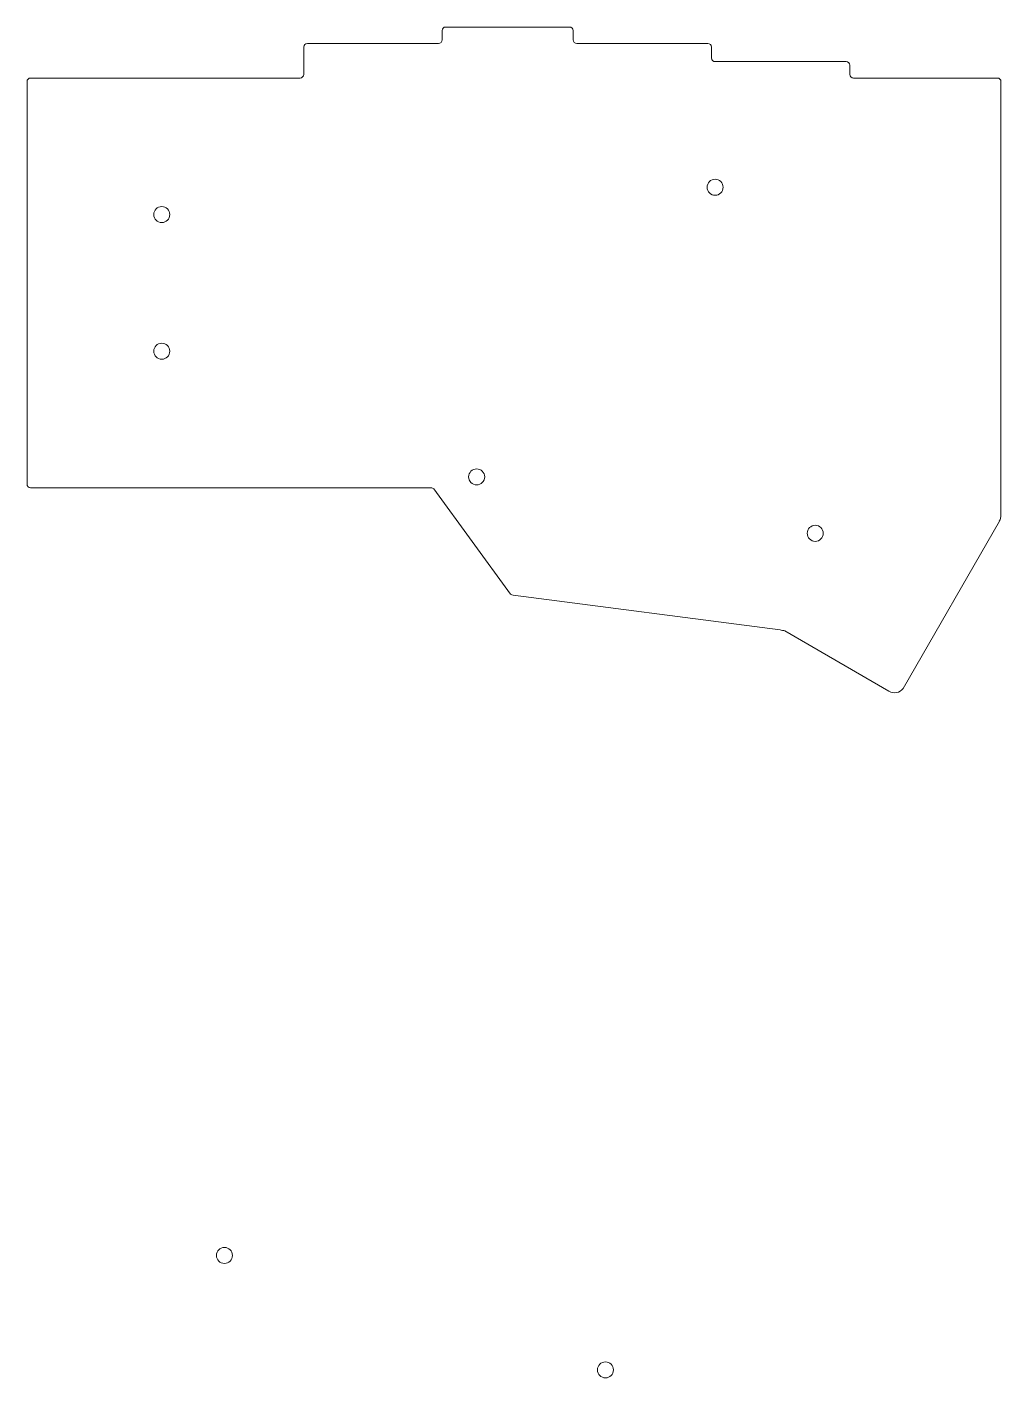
# Model space of a CAD drawing. Header units: millimetres. Extents: x -142 to -8, y -87 to 98.
import ezdxf

# ---------------------------------------------------------------- set-up
doc = ezdxf.new("R2010")
doc.units = ezdxf.units.MM
doc.header["$MEASUREMENT"] = 0
doc.layers.add('カット1(R255G0B0)', color=7, linetype='Continuous', lineweight=0)
doc.layers.add('カット2(R0G0B255)', color=7, linetype='Continuous', lineweight=0)

# ---------------------------------------------------------------- blocks, each defined once
blk = doc.blocks.new('Block_0')
at = {"layer": 'カット2(R0G0B255)', "color": 18, "lineweight": 18, "true_color": 0x000000}
for points in [[(-85.64, 95.98), (-85.36, 95.98), (-85.14, 96.2), (-85.14, 96.48), (-85.14, 96.48), (-85.14, 96.48), (-85.14, 96.48)], [(-84.64, 98.23), (-84.91, 98.23), (-85.14, 98), (-85.14, 97.73), (-85.14, 97.73), (-85.14, 97.73), (-85.14, 97.73)], [(-67.14, 97.73), (-67.14, 98), (-67.36, 98.23), (-67.64, 98.23), (-67.64, 98.23), (-67.64, 98.23), (-67.64, 98.23)], [(-67.14, 96.48), (-67.14, 96.2), (-66.91, 95.98), (-66.64, 95.98), (-66.64, 95.98), (-66.64, 95.98), (-66.64, 95.98)], [(-141.64, 91.23), (-141.91, 91.23), (-142.14, 91), (-142.14, 90.73), (-142.14, 90.73), (-142.14, 90.73), (-142.14, 90.73)], [(-104.64, 91.23), (-104.36, 91.23), (-104.14, 91.45), (-104.14, 91.73), (-104.14, 91.73), (-104.14, 91.73), (-104.14, 91.73)], [(-29.14, 91.73), (-29.14, 91.45), (-28.91, 91.23), (-28.64, 91.23), (-28.64, 91.23), (-28.64, 91.23), (-28.64, 91.23)], [(-142.14, 35.48), (-142.14, 35.2), (-141.91, 34.98), (-141.64, 34.98), (-141.64, 34.98), (-141.64, 34.98), (-141.64, 34.98)], [(-23.77, 7.07), (-23.13, 6.64), (-22.27, 6.81), (-21.84, 7.44), (-21.84, 7.44), (-21.84, 7.45), (-21.84, 7.45)]]:
    blk.add_open_spline(points, degree=3, knots=[0, 0, 0, 0, 1, 1, 1, 2, 2, 2, 2], dxfattribs=at)
for points in [[(-85.14, 97.73), (-85.14, 97.73), (-85.14, 96.48), (-85.14, 96.48)], [(-67.64, 98.23), (-67.64, 98.23), (-84.64, 98.23), (-84.64, 98.23)], [(-67.14, 96.48), (-67.14, 96.48), (-67.14, 97.73), (-67.14, 97.73)], [(-103.64, 95.98), (-103.91, 95.98), (-104.14, 95.75), (-104.14, 95.48)], [(-104.14, 95.48), (-104.14, 95.48), (-104.14, 91.73), (-104.14, 91.73)], [(-85.64, 95.98), (-85.64, 95.98), (-103.64, 95.98), (-103.64, 95.98)], [(-48.64, 95.98), (-48.64, 95.98), (-66.64, 95.98), (-66.64, 95.98)], [(-48.14, 95.48), (-48.14, 95.75), (-48.36, 95.98), (-48.64, 95.98)], [(-48.14, 93.98), (-48.14, 93.98), (-48.14, 95.48), (-48.14, 95.48)], [(-48.14, 93.98), (-48.14, 93.7), (-47.91, 93.48), (-47.64, 93.48)], [(-29.64, 93.48), (-29.64, 93.48), (-47.64, 93.48), (-47.64, 93.48)], [(-29.14, 92.98), (-29.14, 93.25), (-29.36, 93.48), (-29.64, 93.48)], [(-29.14, 92.98), (-29.14, 92.98), (-29.14, 91.73), (-29.14, 91.73)], [(-104.64, 91.23), (-104.64, 91.23), (-141.64, 91.23), (-141.64, 91.23)], [(-8.89, 91.23), (-8.89, 91.23), (-28.64, 91.23), (-28.64, 91.23)], [(-8.39, 90.73), (-8.39, 91), (-8.61, 91.23), (-8.89, 91.23)], [(-142.14, 90.73), (-142.14, 90.73), (-142.14, 35.48), (-142.14, 35.48)], [(-8.39, 90.73), (-8.39, 90.73), (-8.39, 31.26), (-8.39, 31.26)], [(-86.64, 34.98), (-86.64, 34.98), (-141.64, 34.98), (-141.64, 34.98)], [(-86.28, 34.83), (-86.38, 34.93), (-86.51, 34.98), (-86.64, 34.98)], [(-86.29, 34.83), (-86.29, 34.83), (-75.74, 20.38), (-75.74, 20.38)], [(-21.84, 7.45), (-21.84, 7.45), (-8.61, 30.38), (-8.61, 30.38)], [(-8.62, 30.38), (-8.46, 30.65), (-8.38, 30.95), (-8.39, 31.25)], [(-75.74, 20.37), (-75.65, 20.28), (-75.52, 20.23), (-75.39, 20.23)], [(-75.39, 20.23), (-75.39, 20.23), (-38.72, 15.46), (-38.72, 15.46)], [(-38.06, 15.33), (-38.28, 15.39), (-38.5, 15.44), (-38.72, 15.46)], [(-38.06, 15.33), (-38.06, 15.33), (-23.77, 7.07), (-23.77, 7.07)]]:
    blk.add_open_spline(points, degree=3, dxfattribs=at)

msp = doc.modelspace()

# ---------------------------------------------------------------- linework, layer by layer
at = {"layer": 'カット1(R255G0B0)', "color": 18, "lineweight": 18, "true_color": 0x000000}
for centre in [(-47.64, 76.23), (-123.64, 72.48), (-123.64, 53.73), (-80.39, 36.48), (-33.89, 28.73), (-115.03, -70.39), (-62.7, -86.11)]:
    msp.add_circle(centre, 1.1, dxfattribs=at)

# ---------------------------------------------------------------- block references
at = {"layer": 'カット2(R0G0B255)'}
msp.add_blockref('Block_0', (0, 0), dxfattribs=at)

doc.saveas('drawing.dxf')
